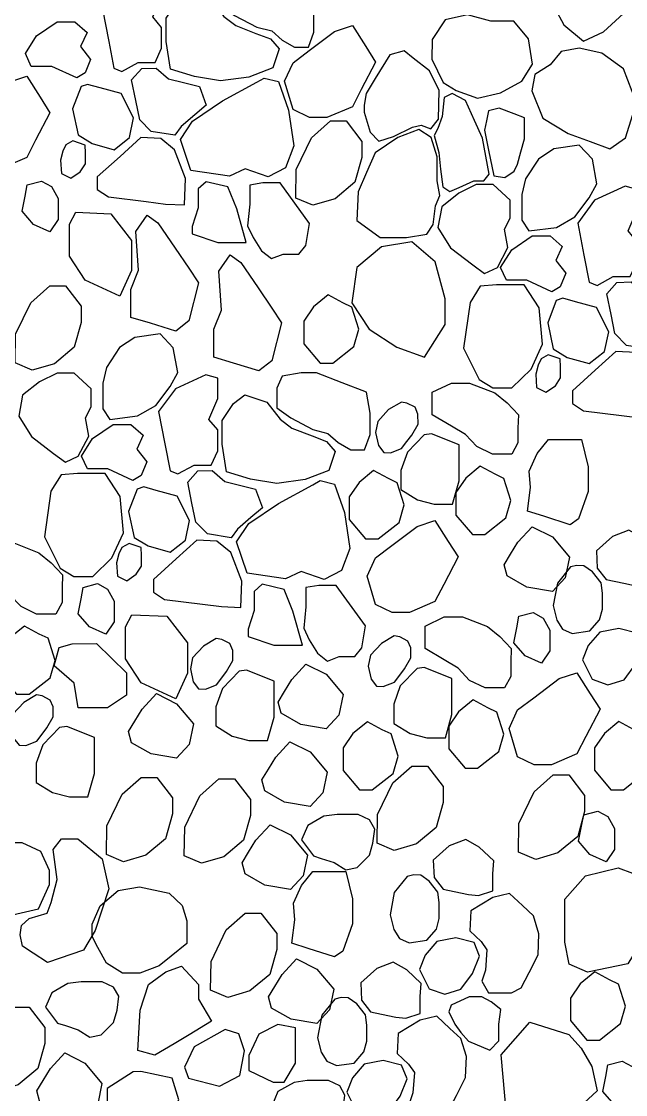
# Model space of a CAD drawing. Header units: millimetres. Extents: x -251401 to 377140, y -30451 to 275830.
# Drawn here: x 335906 to 337235, y -574 to 1785 of the extents above; entities that cross this region are included whole.
import ezdxf

# ---------------------------------------------------------------- set-up
doc = ezdxf.new("R2010")
doc.units = ezdxf.units.MM
doc.layers.add('0-S8', color=8, linetype='Continuous')
doc.layers.add('A-WALL', color=4, linetype='Continuous')

# ---------------------------------------------------------------- blocks, each defined once
blk = doc.blocks.new('H24H24H24')
at = {"layer": '0-S8', "color": 8}
for points in [[(3801.8, 4717.7), (3844.8, 4682.1), (3889.2, 4702.4), (3932.7, 4742.8), (3932.7, 4808.5), (3914.9, 4863.3), (3869.4, 4902.7), (3803.8, 4902.7), (3776.6, 4882), (3768.2, 4843), (3778.6, 4801.1), (3790.9, 4773.4), (3782, 4754.2)], [(3058.7, 4830.9), (3047.2, 4804), (3047.2, 4761.2), (3077.7, 4738.7), (3126.7, 4713.1), (3159.4, 4704.7), (3181.9, 4684.4), (3209.7, 4668.5), (3240.2, 4668.5), (3252.1, 4702), (3252.1, 4749.3), (3244.6, 4795.2), (3191.2, 4815.9), (3134.5, 4837.9), (3101.1, 4837.9)], [(2829.8, 4615.5), (2865.2, 4635), (2902.7, 4635), (2917.2, 4666.6), (2917.2, 4712.3), (2897.9, 4735.6), (2917.7, 4781.4), (2917.7, 4826), (2891.3, 4833.6), (2824.3, 4802.7), (2787.3, 4752.5), (2801, 4681.5), (2812.4, 4622.5)], [(2976.6, 4789.3), (3025.1, 4773.4), (3054.3, 4736.3), (3080, 4716.3), (3124.6, 4699.1), (3156.8, 4686.8), (3175.5, 4664.8), (3161.8, 4623.1), (3109.2, 4603.1), (3046.9, 4594.6), (2989.1, 4604.3), (2936.5, 4620.3), (2926.8, 4681.4), (2926.8, 4732.8), (2952, 4770.5)], [(2730.4, 4601.3), (2675.6, 4626.6), (2630.4, 4626.6), (2617.7, 4655), (2642.1, 4693.6), (2687.2, 4724.5), (2726.3, 4724.5), (2753.2, 4701.2), (2738.9, 4670.2), (2761, 4642), (2748.9, 4612.4)], [(3536.5, 4591.3), (3564.6, 4573.6), (3611.9, 4556.4), (3662.6, 4568.4), (3709, 4594.2), (3732.6, 4631.1), (3723.7, 4687), (3692.1, 4726.3), (3641.1, 4726.3), (3590.1, 4740.2), (3540.7, 4728.6), (3512.1, 4685.4), (3511.4, 4642.2)], [(3206.2, 4531.6), (3187.7, 4594), (3206.2, 4634.5), (3241.6, 4661.2), (3297.7, 4703.3), (3336.8, 4716.5), (3366.1, 4670.1), (3387.6, 4636.2), (3356.3, 4575.8), (3336.8, 4537.9), (3280.7, 4514), (3242.4, 4514)], [(3362.5, 4541.1), (3362.7, 4525.6), (3375.6, 4482.1), (3394.5, 4462.2), (3427, 4472.3), (3469.2, 4492.8), (3488.3, 4497.7), (3509.1, 4489.2), (3526, 4510.5), (3527.9, 4573.3), (3506, 4617), (3470.6, 4644.9), (3450.4, 4660.8), (3419, 4652), (3386.6, 4599.6), (3366.7, 4567.3)], [(3731.6, 4572.9), (3755.6, 4513), (3811.2, 4479.2), (3859.7, 4461.2), (3902.8, 4445.2), (3937.7, 4469.4), (3961.2, 4546.8), (3932.8, 4621.5), (3885.4, 4655.8), (3835.2, 4666.7), (3795.9, 4659.6), (3771.9, 4630.2), (3738.1, 4608.9)], [(2489.8, 4420), (2471.3, 4482.5), (2489.8, 4523), (2525.2, 4549.6), (2581.3, 4591.8), (2620.4, 4604.9), (2649.7, 4558.6), (2671.2, 4524.6), (2640, 4464.2), (2620.4, 4426.4), (2564.3, 4402.4), (2526.1, 4402.4)], [(2873.3, 4622.1), (2904.9, 4623), (2932.5, 4599.3), (2965.1, 4591.1), (3000.1, 4582.3), (3015.3, 4541.3), (2990.2, 4519.8), (2960.4, 4494.3), (2946.5, 4475.4), (2894.5, 4483.6), (2869.1, 4509.4), (2860.5, 4551.7), (2851.2, 4597.2)], [(2958.3, 4466), (2985.3, 4506.4), (3050.8, 4550.7), (3126.3, 4591.9), (3142.7, 4600.8), (3174.4, 4593.3), (3196.3, 4530.6), (3207.7, 4451.7), (3189.6, 4403.6), (3151.1, 4383.7), (3100.6, 4401.3), (3066.4, 4385.1), (2981.7, 4397.4)], [(2740.2, 4582), (2721.3, 4533), (2733.3, 4476.2), (2764.4, 4457.2), (2812.6, 4443.4), (2846.2, 4470.1), (2855.4, 4513.4), (2828.1, 4566.6), (2782.2, 4579.3), (2754.3, 4587.1)], [(3535.4, 4361.5), (3550.7, 4351.4), (3571.3, 4360.6), (3603.7, 4375.1), (3626.1, 4375.1), (3637.2, 4389.7), (3622.5, 4468.7), (3605.4, 4507.3), (3585.8, 4551.5), (3556.4, 4566.7), (3538.7, 4557.9), (3533.8, 4516.5), (3524.9, 4490.2), (3516.4, 4474.9), (3526.8, 4437.3), (3530.3, 4400.6)], [(3647.8, 4386), (3671.6, 4382.4), (3692.3, 4396), (3699.9, 4411.5), (3707.5, 4438.8), (3715.3, 4467.1), (3715.3, 4513.5), (3692.3, 4522.2), (3659.2, 4534.6), (3635.8, 4529.2), (3631.5, 4507), (3627.5, 4486.7), (3630.4, 4471.5), (3635.7, 4442.7)], [(3213.2, 4400.1), (3246.7, 4469.7), (3288.5, 4506.6), (3323, 4506.6), (3357.6, 4461.6), (3357.6, 4426.3), (3342.3, 4371.7), (3298.9, 4335.5), (3249.9, 4321.1), (3212.1, 4337.1)], [(3346.4, 4287.5), (3398, 4250.2), (3455.8, 4250.2), (3500.6, 4257.7), (3514.3, 4278.8), (3519.4, 4320), (3528.8, 4342.7), (3522.9, 4375.2), (3522.9, 4427.8), (3510, 4470.1), (3482.9, 4487.7), (3436.7, 4470.5), (3386.9, 4436.8), (3367.7, 4393.3), (3349.1, 4351.1)], [(2694.9, 4420.2), (2696.7, 4391.1), (2717.4, 4380.8), (2738.2, 4394.9), (2749.6, 4412.5), (2749.6, 4436.3), (2749, 4453.6), (2722.2, 4463), (2706.6, 4453.9), (2700, 4440.2)], [(2871.4, 4470), (2825.9, 4428.8), (2775.7, 4383.4), (2775.7, 4355.8), (2800.1, 4339.5), (2883.4, 4329.2), (2925.6, 4324), (2967.6, 4322.3), (2969.9, 4380.1), (2945.8, 4443.1), (2915.6, 4467.8)], [(3724.8, 4264.9), (3785.6, 4272.7), (3826, 4296.1), (3857.6, 4337.4), (3874.2, 4368), (3864.4, 4422.5), (3835.7, 4453.1), (3779.8, 4445.3), (3746.2, 4422.9), (3717.5, 4379.2), (3709.2, 4345.2), (3709.2, 4288.3)], [(2652.9, 4374.5), (2674.9, 4362.5), (2689.6, 4335.8), (2689.6, 4290.2), (2671.2, 4263), (2635.1, 4279.2), (2610.4, 4308), (2616.7, 4341), (2621.5, 4366.2)], [(2984.1, 4258.5), (3040.7, 4239.1), (3103.4, 4239.1), (3082.5, 4313.6), (3063.1, 4361.9), (3015.2, 4373), (2997.5, 4357.5), (2997.5, 4315.6), (2984.3, 4274.3)], [(3118.3, 4250.6), (3136.6, 4221.2), (3158.8, 4204.3), (3184.3, 4214.1), (3219, 4214.1), (3234, 4233), (3242.5, 4281.4), (3177.8, 4370.2), (3139.9, 4370.2), (3111.1, 4365.6), (3111.1, 4323.8), (3106.2, 4276.2)], [(3627.2, 4171.4), (3655.6, 4184.1), (3678.8, 4228.6), (3671.2, 4268.6), (3683.9, 4292.8), (3683.9, 4332.3), (3646.4, 4366.7), (3609, 4366.7), (3570.5, 4348), (3533.1, 4318.1), (3524.5, 4272.1), (3552.8, 4227.6), (3601.4, 4190.1)], [(3874.8, 4145.2), (3910.2, 4164.7), (3947.7, 4164.7), (3962.2, 4196.3), (3962.2, 4241.9), (3942.9, 4265.3), (3962.7, 4311.1), (3962.7, 4355.7), (3936.3, 4363.3), (3869.3, 4332.4), (3832.3, 4282.2), (3846, 4211.2), (3857.4, 4152.1)], [(2728.3, 4305.8), (2805.4, 4302.6), (2851, 4244), (2851, 4177.8), (2824.9, 4121.4), (2748.8, 4156.6), (2714.2, 4209.3), (2714.2, 4279.8)], [(2885.5, 4299.5), (2908.7, 4282.7), (2946.6, 4226.9), (2976.7, 4182.7), (2998.5, 4150.6), (2977.2, 4066.9), (2948.7, 4044.8), (2892.9, 4061.7), (2849.6, 4074.7), (2849.7, 4136.4), (2866.6, 4178.5), (2860.3, 4263.9)], [(3775.4, 4130.9), (3720.6, 4156.3), (3675.4, 4156.3), (3662.7, 4184.7), (3687.1, 4223.2), (3732.3, 4254.2), (3771.3, 4254.2), (3798.2, 4230.8), (3783.9, 4199.8), (3806, 4171.7), (3793.9, 4142.1)], [(3495.4, 3987.5), (3540.8, 4059.1), (3540.8, 4115.3), (3519.1, 4197.1), (3467.3, 4240.5), (3400.8, 4229.7), (3346.4, 4184.3), (3335.6, 4107), (3373.9, 4048.9), (3434.7, 4009.2)], [(3068.1, 4212), (3091.3, 4195.2), (3129.2, 4139.4), (3159.2, 4095.2), (3181.1, 4063), (3159.7, 3979.4), (3131.3, 3957.3), (3075.5, 3974.1), (3032.2, 3987.2), (3032.3, 4048.9), (3049.1, 4091), (3042.8, 4176.4)], [(3918.3, 4151.8), (3949.9, 4152.6), (3977.5, 4129), (4010.1, 4120.8), (4045.1, 4111.9), (4060.3, 4071), (4035.2, 4049.5), (4005.5, 4024), (3991.5, 4005.1), (3939.5, 4013.3), (3914.1, 4039.1), (3905.5, 4081.4), (3896.2, 4126.9)], [(2595.9, 4037.6), (2629.4, 4107.1), (2671.1, 4144.1), (2705.7, 4144.1), (2740.3, 4099.1), (2740.3, 4063.7), (2725, 4009.1), (2681.6, 3973), (2632.6, 3958.5), (2594.8, 3974.6)], [(3617.9, 4143.2), (3595.5, 4107.4), (3580.9, 4007.3), (3615.5, 3938.2), (3645.9, 3920), (3687.7, 3920), (3729.6, 3961.2), (3755.1, 4015.8), (3747.8, 4095.9), (3714.4, 4146.2), (3653.7, 4146.2)], [(3283.3, 4124), (3251.4, 4098), (3229.7, 4066.5), (3229.7, 4016.9), (3265.9, 3974.3), (3293.4, 3974.3), (3339.8, 4010.4), (3350.6, 4048.8), (3335.4, 4097.3), (3315.9, 4106.7)], [(3785.2, 4111.7), (3766.3, 4062.6), (3778.4, 4005.8), (3809.4, 3986.9), (3857.6, 3973.1), (3891.2, 3999.8), (3900.4, 4043.1), (3873.2, 4096.3), (3827.2, 4109), (3799.3, 4116.7)], [(2803.1, 3850.3), (2863.9, 3858.1), (2904.3, 3881.4), (2935.9, 3922.7), (2952.5, 3953.3), (2942.8, 4007.8), (2914.1, 4038.4), (2858.1, 4030.7), (2824.5, 4008.3), (2795.8, 3964.5), (2787.6, 3930.5), (2787.6, 3873.6)], [(3739.9, 3949.9), (3741.7, 3920.8), (3762.4, 3910.5), (3783.2, 3924.6), (3794.6, 3942.2), (3794.6, 3966), (3794, 3983.3), (3767.2, 3992.7), (3751.6, 3983.6), (3745.1, 3969.9)], [(3916.4, 3999.7), (3870.9, 3958.5), (3820.7, 3913.1), (3820.7, 3885.5), (3845.1, 3869.2), (3928.4, 3858.9), (3970.6, 3853.7), (4012.6, 3852), (4014.9, 3909.8), (3990.8, 3972.7), (3960.6, 3997.5)], [(2705.5, 3756.8), (2733.9, 3769.4), (2757.2, 3813.9), (2749.6, 3853.9), (2762.2, 3878.2), (2762.2, 3917.6), (2724.8, 3952), (2687.3, 3952), (2648.9, 3933.3), (2611.4, 3903.5), (2602.8, 3857.4), (2631.1, 3812.9), (2679.7, 3775.5)], [(2953.1, 3730.5), (2988.5, 3750), (3026.1, 3750), (3040.6, 3781.6), (3040.6, 3827.3), (3021.3, 3850.6), (3041, 3896.4), (3041, 3941.1), (3014.7, 3948.7), (2947.7, 3917.7), (2910.6, 3867.5), (2924.3, 3796.5), (2935.7, 3737.5)], [(3182, 3945.9), (3170.5, 3919), (3170.5, 3876.2), (3201, 3853.7), (3250, 3828.1), (3282.7, 3819.7), (3305.2, 3799.4), (3333.1, 3783.5), (3363.5, 3783.5), (3375.5, 3817), (3375.5, 3864.3), (3368, 3910.2), (3314.5, 3930.9), (3257.8, 3952.9), (3224.4, 3952.9)], [(3554.7, 3929.9), (3594.5, 3930.5), (3649.7, 3908.8), (3677, 3886.7), (3702, 3860.5), (3700.9, 3831.5), (3700.9, 3799.1), (3687.2, 3774.1), (3644.6, 3774.1), (3610.4, 3790.6), (3585.4, 3817.3), (3554.7, 3835.5), (3512.4, 3860.5), (3512.4, 3887.8), (3512.4, 3910)], [(3100, 3904.3), (3148.5, 3888.4), (3177.7, 3851.3), (3203.4, 3831.3), (3248, 3814.1), (3280.1, 3801.8), (3298.9, 3779.9), (3285.1, 3738.1), (3232.5, 3718.2), (3170.2, 3709.6), (3112.5, 3719.3), (3059.9, 3735.3), (3050.2, 3796.4), (3050.2, 3847.8), (3075.3, 3885.6)], [(3444.6, 3888.6), (3416.2, 3871.9), (3392.3, 3846), (3387.5, 3821.6), (3393.9, 3793.3), (3405.9, 3777.8), (3420.6, 3777), (3445, 3786.6), (3456.5, 3801.7), (3467.3, 3815.7), (3481.3, 3840), (3480.9, 3861.9), (3474.5, 3877.1), (3456.5, 3886.2)], [(2853.7, 3716.3), (2798.9, 3741.6), (2753.8, 3741.6), (2741.1, 3770), (2765.4, 3808.6), (2810.6, 3839.5), (2849.7, 3839.5), (2876.6, 3816.2), (2862.3, 3785.2), (2884.4, 3757), (2872.3, 3727.4)], [(3494.9, 3816.9), (3457.9, 3778.5), (3443.5, 3738), (3443.5, 3696.1), (3479.7, 3673.6), (3516.6, 3664.2), (3557.1, 3664.2), (3571.6, 3715.6), (3571.6, 3765.5), (3571.6, 3794.5), (3510.8, 3819.1)], [(3728.4, 3700.5), (3725.5, 3737), (3743.4, 3775.7), (3767.8, 3806.5), (3795, 3806.5), (3840.9, 3806.5), (3855.2, 3746.3), (3855.2, 3691.9), (3833.7, 3631.7), (3815.8, 3618.8), (3757.7, 3637.4), (3722, 3648.9)], [(2696.3, 3728.5), (2673.8, 3692.7), (2659.3, 3592.6), (2693.8, 3523.5), (2724.2, 3505.3), (2766.1, 3505.3), (2807.9, 3546.5), (2833.4, 3601.1), (2826.2, 3681.2), (2792.8, 3731.5), (2732.1, 3731.5)], [(2996.7, 3737.1), (3028.3, 3738), (3055.9, 3714.3), (3088.5, 3706.1), (3123.5, 3697.3), (3138.7, 3656.3), (3113.6, 3634.8), (3083.8, 3609.3), (3069.8, 3590.4), (3017.9, 3598.7), (2992.4, 3624.4), (2983.8, 3666.7), (2974.6, 3712.2)], [(3383.2, 3737.8), (3351.3, 3711.8), (3329.6, 3680.3), (3329.6, 3630.8), (3365.8, 3588.1), (3393.3, 3588.1), (3439.7, 3624.2), (3450.5, 3662.6), (3435.3, 3711.1), (3415.8, 3720.5)], [(3618, 3747.4), (3586.1, 3721.4), (3564.4, 3689.9), (3564.4, 3640.3), (3600.6, 3597.6), (3628.1, 3597.6), (3674.4, 3633.8), (3685.3, 3672.2), (3670.1, 3720.7), (3650.5, 3730.1)], [(3081.6, 3581), (3108.6, 3621.5), (3174.1, 3665.7), (3249.7, 3706.9), (3266.1, 3715.9), (3297.7, 3708.4), (3319.6, 3645.6), (3331, 3566.7), (3313, 3518.6), (3274.4, 3498.7), (3224, 3516.3), (3189.7, 3500.1), (3105, 3512.5)], [(2863.6, 3697.1), (2844.6, 3648), (2856.7, 3591.2), (2887.7, 3572.2), (2935.9, 3558.5), (2969.5, 3585.1), (2978.7, 3628.4), (2951.5, 3681.6), (2905.5, 3694.3), (2877.7, 3702.1)], [(3387.7, 3443.5), (3369.1, 3506), (3387.7, 3546.5), (3423.1, 3573.2), (3479.1, 3615.3), (3518.3, 3628.5), (3547.6, 3582.1), (3569, 3548.2), (3537.8, 3487.8), (3518.3, 3449.9), (3462.1, 3426), (3423.9, 3426)], [(3732.1, 3614.5), (3776.7, 3592.2), (3814.1, 3547.7), (3804.5, 3502.4), (3776.7, 3472.2), (3720.5, 3481.8), (3677.3, 3506.6), (3670.6, 3530.9), (3684.7, 3554.1), (3700.9, 3580.6)], [(3908.7, 3593.3), (3873.2, 3561.7), (3875.1, 3523.7), (3894.8, 3498.4), (3933.4, 3490.2), (3950.7, 3486.5), (3972.6, 3484.5), (4004.3, 3494.6), (4004.3, 3532), (4006.2, 3560.4), (3974.5, 3590.2), (3944.8, 3607.3)], [(2552.1, 3578.5), (2591.9, 3579), (2647.1, 3557.4), (2674.4, 3535.2), (2699.5, 3509.1), (2698.3, 3480.1), (2698.3, 3447.7), (2684.7, 3422.6), (2642, 3422.6), (2607.9, 3439.1), (2582.8, 3465.9), (2552.1, 3484.1), (2509.9, 3509.1), (2509.9, 3536.4), (2509.9, 3558.6)], [(2818.2, 3535.2), (2820.1, 3506.1), (2840.7, 3495.8), (2861.5, 3509.9), (2873, 3527.5), (2873, 3551.3), (2872.3, 3568.6), (2845.6, 3578), (2829.9, 3568.9), (2823.4, 3555.2)], [(2994.7, 3585), (2949.2, 3543.8), (2899.1, 3498.4), (2899.1, 3470.8), (2923.4, 3454.5), (3006.8, 3444.2), (3049, 3439), (3091, 3437.3), (3093.3, 3495.1), (3069.1, 3558.1), (3038.9, 3582.8)], [(3816.2, 3526.1), (3787.5, 3490.7), (3778.6, 3441.3), (3786.4, 3409.3), (3798.8, 3389.6), (3820.1, 3380.1), (3858.9, 3385.7), (3880.3, 3409.8), (3886.5, 3433.4), (3886.5, 3468.8), (3883.7, 3491.3), (3864.5, 3515.4), (3846, 3528.9), (3830.3, 3529.5)], [(2776.2, 3489.5), (2798.2, 3477.5), (2812.9, 3450.8), (2812.9, 3405.2), (2794.6, 3378), (2758.4, 3394.2), (2733.8, 3423), (2740.1, 3456), (2744.9, 3481.2)], [(3107.4, 3373.5), (3164.1, 3354.1), (3226.7, 3354.1), (3205.8, 3428.6), (3186.4, 3476.9), (3138.5, 3488), (3120.9, 3472.5), (3120.9, 3430.6), (3107.6, 3389.4)], [(3241.6, 3365.7), (3259.9, 3336.3), (3282.2, 3319.3), (3307.7, 3329.1), (3342.3, 3329.1), (3357.3, 3348), (3365.8, 3396.4), (3301.1, 3485.2), (3263.2, 3485.2), (3234.4, 3480.6), (3234.4, 3438.8), (3229.6, 3391.3)], [(2851.7, 3420.8), (2928.7, 3417.6), (2974.3, 3359), (2974.3, 3292.8), (2948.3, 3236.4), (2872.2, 3271.6), (2837.6, 3324.3), (2837.6, 3394.8)], [(3734.5, 3425.9), (3756.5, 3413.8), (3771.1, 3387.1), (3771.1, 3341.6), (3752.8, 3314.3), (3716.6, 3330.6), (3692, 3359.4), (3698.3, 3392.4), (3703.1, 3417.6)], [(3538.8, 3416.1), (3578.6, 3416.7), (3633.8, 3395.1), (3661.1, 3372.9), (3686.2, 3346.8), (3685, 3317.8), (3685, 3285.3), (3671.4, 3260.3), (3628.7, 3260.3), (3594.5, 3276.8), (3569.5, 3303.5), (3538.8, 3321.7), (3496.5, 3346.8), (3496.5, 3374.1), (3496.5, 3396.2)], [(2615.4, 3396), (2583.5, 3370), (2561.8, 3338.5), (2561.8, 3288.9), (2598, 3246.2), (2625.5, 3246.2), (2671.9, 3282.4), (2682.7, 3320.8), (2667.5, 3369.2), (2648, 3378.6)], [(3428.7, 3374.9), (3400.4, 3358.1), (3376.4, 3332.2), (3371.6, 3307.9), (3378, 3279.6), (3390, 3264.1), (3404.7, 3263.3), (3429.1, 3272.8), (3440.7, 3288), (3451.4, 3301.9), (3465.4, 3326.2), (3465, 3348.2), (3458.6, 3363.3), (3440.7, 3372.5)], [(3922.9, 3391), (3881, 3382.9), (3855.2, 3353.2), (3843.1, 3321.8), (3864.1, 3279.1), (3898.7, 3267), (3934.2, 3278.3), (3959.9, 3312.9), (3975.3, 3350.7), (3963.2, 3380.5)], [(2773.9, 3357.6), (2840.2, 3293.3), (2840.2, 3244.6), (2798.2, 3216.3), (2733.9, 3216.3), (2725, 3270.5), (2681.1, 3308.9), (2692.1, 3349.3), (2720.2, 3356.8)], [(3037.3, 3369), (3009, 3352.3), (2985, 3326.4), (2980.3, 3302.1), (2986.6, 3273.8), (2998.6, 3258.2), (3013.4, 3257.4), (3037.7, 3267), (3049.3, 3282.1), (3060, 3296.1), (3074, 3320.4), (3073.6, 3342.3), (3067.2, 3357.5), (3049.3, 3366.7)], [(3234.6, 3312.7), (3279.2, 3290.4), (3316.6, 3245.9), (3307, 3200.6), (3279.2, 3170.4), (3223, 3180.1), (3179.8, 3204.8), (3173.1, 3229.2), (3187.2, 3252.3), (3203.4, 3278.8)], [(3479, 3303.2), (3442.1, 3264.8), (3427.6, 3224.3), (3427.6, 3182.3), (3463.8, 3159.9), (3500.7, 3150.5), (3541.3, 3150.5), (3555.7, 3201.9), (3555.7, 3251.8), (3555.7, 3280.7), (3494.9, 3305.3)], [(3087.6, 3297.3), (3050.7, 3259), (3036.2, 3218.4), (3036.2, 3176.5), (3072.4, 3154), (3109.3, 3144.6), (3149.9, 3144.6), (3164.4, 3196), (3164.4, 3245.9), (3164.4, 3274.9), (3103.5, 3299.5)], [(3700, 3108.8), (3681.5, 3171.3), (3700, 3211.8), (3735.4, 3238.4), (3791.5, 3280.6), (3830.6, 3293.7), (3859.9, 3247.4), (3881.3, 3213.5), (3850.1, 3153.1), (3830.6, 3115.2), (3774.5, 3091.3), (3736.2, 3091.3)], [(2642.2, 3245.1), (2613.9, 3228.3), (2589.9, 3202.4), (2585.2, 3178.1), (2591.5, 3149.8), (2603.5, 3134.3), (2618.3, 3133.5), (2642.6, 3143), (2654.2, 3158.2), (2664.9, 3172.1), (2678.9, 3196.4), (2678.5, 3218.4), (2672.1, 3233.5), (2654.2, 3242.7)], [(2905.6, 3247.7), (2950.2, 3225.4), (2987.6, 3180.9), (2978, 3135.6), (2950.2, 3105.4), (2894, 3115.1), (2850.7, 3139.8), (2844, 3164.1), (2858.2, 3187.3), (2874.3, 3213.8)], [(3602.1, 3233.7), (3570.2, 3207.6), (3548.5, 3176.2), (3548.5, 3126.6), (3584.7, 3083.9), (3612.2, 3083.9), (3658.6, 3120.1), (3669.4, 3158.4), (3654.2, 3206.9), (3634.7, 3216.3)], [(3369.8, 3185.8), (3337.9, 3159.8), (3316.2, 3128.3), (3316.2, 3078.7), (3352.4, 3036), (3379.9, 3036), (3426.3, 3072.2), (3437.1, 3110.5), (3421.9, 3159), (3402.4, 3168.4)], [(3922.7, 3186.2), (3890.8, 3160.2), (3869.1, 3128.7), (3869.1, 3079.1), (3905.3, 3036.4), (3932.8, 3036.4), (3979.1, 3072.6), (3990, 3111), (3974.8, 3159.4), (3955.2, 3168.9)], [(2692.5, 3173.4), (2655.6, 3135), (2641.1, 3094.5), (2641.1, 3052.5), (2677.3, 3030.1), (2714.2, 3020.7), (2754.8, 3020.7), (2769.3, 3072.1), (2769.3, 3122), (2769.3, 3150.9), (2708.4, 3175.5)], [(3199.3, 3141.8), (3243.9, 3119.6), (3281.3, 3075), (3271.7, 3029.7), (3243.9, 2999.5), (3187.7, 3009.2), (3144.4, 3033.9), (3137.8, 3058.3), (3151.9, 3081.5), (3168.1, 3107.9)], [(3392, 2982), (3425.5, 3051.5), (3467.3, 3088.4), (3501.8, 3088.4), (3536.4, 3043.4), (3536.4, 3008.1), (3521.1, 2953.5), (3477.7, 2917.3), (3428.7, 2902.9), (3390.9, 2919)], [(3703, 2962.3), (3736.5, 3031.8), (3778.3, 3068.8), (3812.9, 3068.8), (3847.4, 3023.8), (3847.4, 2988.5), (3832.2, 2933.8), (3788.8, 2897.7), (3739.8, 2883.2), (3702, 2899.3)], [(2796.6, 2957), (2830.1, 3026.5), (2871.9, 3063.4), (2906.5, 3063.4), (2941, 3018.4), (2941, 2983.1), (2925.8, 2928.5), (2882.4, 2892.3), (2833.3, 2877.9), (2795.6, 2893.9)], [(2967.9, 2953.7), (3001.4, 3023.2), (3043.2, 3060.1), (3077.7, 3060.1), (3112.3, 3015.1), (3112.3, 2979.8), (3097, 2925.2), (3053.6, 2889.1), (3004.6, 2874.6), (2966.8, 2890.7)], [(3274, 2977.9), (3238.4, 2957.7), (3224.9, 2925.9), (3250.9, 2891.2), (3268.3, 2885.5), (3296.3, 2876.1), (3322.2, 2860.4), (3347.3, 2865.3), (3374.2, 2892.2), (3382, 2919.2), (3385.8, 2950), (3374.2, 2970.2), (3349.2, 2981.8), (3302.9, 2981.8)], [(3876.7, 2989.6), (3898.7, 2977.6), (3913.4, 2950.9), (3913.4, 2905.3), (3895.1, 2878.1), (3858.9, 2894.3), (3834.3, 2923.1), (3840.6, 2956.1), (3845.4, 2981.3)], [(3155.9, 2959.3), (3200.4, 2937), (3237.8, 2892.5), (3228.3, 2847.1), (3200.4, 2816.9), (3144.2, 2826.6), (3101, 2851.3), (3094.3, 2875.7), (3108.5, 2898.9), (3124.6, 2925.3)], [(2605.7, 2717.6), (2609.2, 2738.1), (2625.5, 2753), (2665.3, 2764.7), (2674.2, 2788.5), (2687.1, 2838.9), (2678.5, 2904.7), (2697.3, 2928.5), (2733, 2928.5), (2786.4, 2884.8), (2801.2, 2818.5), (2771.1, 2727.2), (2745, 2683.5), (2666.1, 2656.2), (2634.8, 2676.7), (2611.1, 2692.2)], [(3549.9, 2913.1), (3514.5, 2881.4), (3516.4, 2843.4), (3536, 2818.1), (3574.6, 2809.9), (3592, 2806.2), (3613.9, 2804.2), (3645.6, 2814.3), (3645.6, 2851.7), (3647.5, 2880.1), (3615.8, 2909.9), (3586, 2927)], [(2512.1, 2909.3), (2466.7, 2886.9), (2466.7, 2841.6), (2477.5, 2781.8), (2542.3, 2758.8), (2579.8, 2758.8), (2646.1, 2774.6), (2670.6, 2827.9), (2670.6, 2858.9), (2651.8, 2900.6), (2610.8, 2919.3), (2581.9, 2919.3)], [(3210, 2750.4), (3207.1, 2787), (3225.1, 2825.7), (3249.4, 2856.5), (3276.7, 2856.5), (3322.6, 2856.5), (3336.9, 2796.3), (3336.9, 2741.8), (3315.4, 2681.7), (3297.5, 2668.8), (3239.4, 2687.4), (3203.6, 2698.9)], [(3953, 2852.6), (3985.2, 2805.1), (3960.7, 2730.7), (3960.7, 2683.7), (3942.2, 2653.9), (3853.9, 2635.4), (3813.4, 2652.7), (3803.8, 2700.9), (3803.8, 2795.7), (3849.1, 2847), (3921.3, 2864.8)], [(3457.5, 2845.8), (3428.8, 2810.4), (3419.8, 2761), (3427.7, 2729), (3440, 2709.3), (3461.4, 2699.8), (3500.2, 2705.4), (3521.5, 2729.5), (3527.7, 2753.1), (3527.7, 2788.5), (3524.9, 2811), (3505.8, 2835.1), (3487.3, 2848.6), (3471.5, 2849.2)], [(2781.8, 2781.3), (2821.8, 2814.7), (2868.7, 2822.6), (2933.7, 2808.9), (2962.6, 2781.5), (2972.7, 2748.3), (2972.7, 2698.5), (2938.1, 2670.3), (2912.1, 2649.2), (2869.5, 2632.8), (2831.2, 2632.8), (2795.8, 2655.2), (2777, 2689.8), (2764.2, 2713.5), (2764.2, 2741.1)], [(3645.5, 2799.3), (3597.2, 2770.3), (3594.8, 2726), (3619.7, 2702.7), (3632.6, 2684.1), (3629.4, 2639.9), (3621.3, 2615.7), (3635.8, 2589.9), (3657.6, 2589.9), (3686.6, 2589.9), (3707.6, 2601.2), (3725.3, 2634.2), (3745.4, 2673.7), (3747, 2719.6), (3735, 2759), (3710.8, 2781.6), (3682.2, 2808.2)], [(3025.8, 2658.9), (3059.3, 2728.4), (3101.1, 2765.3), (3135.6, 2765.3), (3170.2, 2720.3), (3170.2, 2685), (3154.9, 2630.4), (3111.5, 2594.2), (3062.5, 2579.8), (3024.7, 2595.8)], [(3564.1, 2710.7), (3522.2, 2702.7), (3496.5, 2672.9), (3484.4, 2641.5), (3505.3, 2598.8), (3540, 2586.7), (3575.4, 2598), (3601.2, 2632.6), (3616.5, 2670.5), (3604.4, 2700.2)], [(2864.7, 2463.2), (2870.3, 2551.5), (2888, 2608.5), (2926.6, 2635.8), (2961.1, 2648.7), (2998.1, 2608.5), (2998.1, 2575.6), (3027, 2527.4), (2977.7, 2497.8), (2944.8, 2478), (2902.4, 2452.6)], [(3213.8, 2664.4), (3258.3, 2642.2), (3295.7, 2597.6), (3286.2, 2552.3), (3258.3, 2522.1), (3202.1, 2531.8), (3158.9, 2556.5), (3152.2, 2580.9), (3166.4, 2604.1), (3182.5, 2630.5)], [(3390.3, 2643.3), (3354.9, 2611.6), (3356.8, 2573.7), (3376.4, 2548.4), (3415, 2540.1), (3432.4, 2536.4), (3454.3, 2534.4), (3486, 2544.6), (3486, 2581.9), (3487.9, 2610.4), (3456.2, 2640.1), (3426.4, 2657.2)], [(3869.7, 2635.8), (3837.9, 2609.8), (3816.1, 2578.3), (3816.1, 2528.7), (3852.3, 2486), (3879.9, 2486), (3926.2, 2522.2), (3937.1, 2560.6), (3921.9, 2609), (3902.3, 2618.4)], [(2711.2, 2610.1), (2675.5, 2589.9), (2662, 2558.1), (2688, 2523.5), (2705.4, 2517.7), (2733.4, 2508.4), (2759.3, 2492.7), (2784.4, 2497.5), (2811.4, 2524.4), (2819.1, 2551.4), (2822.9, 2582.2), (2811.4, 2602.4), (2786.3, 2614), (2740.1, 2614)], [(3297.9, 2576), (3269.2, 2540.7), (3260.2, 2491.2), (3268.1, 2459.2), (3280.4, 2439.5), (3301.8, 2430), (3340.6, 2435.6), (3361.9, 2459.8), (3368.1, 2483.4), (3368.1, 2518.7), (3365.3, 2541.2), (3346.2, 2565.4), (3327.7, 2578.8), (3311.9, 2579.4)], [(3639.3, 2464.1), (3658.4, 2484.4), (3658.4, 2521.3), (3662.9, 2553.1), (3641.9, 2570.3), (3621.4, 2581.2), (3593.7, 2581.2), (3553.9, 2562.4), (3549, 2548.1), (3562, 2521.3), (3574.9, 2502.5), (3592.4, 2483.7)], [(2516, 2452.1), (2549.5, 2521.6), (2591.3, 2558.5), (2625.9, 2558.5), (2660.4, 2513.5), (2660.4, 2478.2), (2645.2, 2423.6), (2601.8, 2387.4), (2552.7, 2373), (2515, 2389)], [(3485.9, 2529.5), (3437.6, 2500.5), (3435.2, 2456.2), (3460.1, 2432.9), (3473, 2414.4), (3469.8, 2370.1), (3461.7, 2345.9), (3476.3, 2320.2), (3498, 2320.2), (3527, 2320.2), (3548, 2331.4), (3565.7, 2364.4), (3585.8, 2403.9), (3587.4, 2449.8), (3575.4, 2489.3), (3551.2, 2511.8), (3522.6, 2538.4)], [(3675.3, 2322.3), (3664.1, 2453.4), (3727.3, 2525.2), (3812.7, 2498), (3839.9, 2468.3), (3863.1, 2428.2), (3875.3, 2374.3), (3826.6, 2329.9), (3729.2, 2316)], [(3057, 2509.3), (2989, 2471.5), (2967.5, 2426.1), (2976.4, 2402.2), (3044.5, 2384.6), (3089.1, 2407.9), (3099.2, 2462.7), (3087.2, 2499.8)], [(3172.9, 2520), (3130.7, 2499.2), (3108.7, 2452), (3108.7, 2419.2), (3162.8, 2393.4), (3186.8, 2393.4), (3211.4, 2435.6), (3211.4, 2483.4), (3211.4, 2513)], [(2704, 2457.6), (2748.6, 2435.4), (2786, 2390.8), (2776.5, 2345.5), (2748.6, 2315.3), (2692.4, 2325), (2649.2, 2349.7), (2642.5, 2374.1), (2656.6, 2397.2), (2672.8, 2423.7)], [(3404.5, 2440.9), (3362.6, 2432.9), (3336.9, 2403.1), (3324.8, 2371.7), (3345.7, 2329), (3380.4, 2316.9), (3415.8, 2328.2), (3441.6, 2362.8), (3456.9, 2400.7), (3444.8, 2430.5)], [(3930, 2439.7), (3952, 2427.7), (3966.7, 2401), (3966.7, 2355.4), (3948.3, 2328.2), (3912.2, 2344.4), (3887.5, 2373.2), (3893.8, 2406.2), (3898.6, 2431.4)], [(2854.5, 2416), (2797.5, 2379.7), (2797.5, 2322.7), (2855.5, 2254), (2880.9, 2247.5), (2925.2, 2296.5), (2954.9, 2354.5), (2940.3, 2402.1), (2871.3, 2416.6)], [(3208.6, 2392.9), (3173, 2372.7), (3159.5, 2340.9), (3185.5, 2306.3), (3202.9, 2300.5), (3230.9, 2291.2), (3256.8, 2275.5), (3281.9, 2280.3), (3308.9, 2307.2), (3316.6, 2334.2), (3320.4, 2365), (3308.9, 2385.2), (3283.8, 2396.8), (3237.6, 2396.8)]]:
    blk.add_lwpolyline(points, close=True, dxfattribs=at)

msp = doc.modelspace()

# ---------------------------------------------------------------- hatches: boundary and pattern name
at = {"layer": '0-S8'}
h = msp.add_hatch(dxfattribs=at)
h.set_pattern_fill('GOST_WOOD', color=8, scale=10, angle=350)
h.set_pattern_definition([(80, (284596.21, -5e-13), (59.088465, -10.41889), [100, -20]), (80, (284612.43, -23.17), (59.088465, -10.41889), [60, -15, 30, -15]), (80, (284626.92, -56.186), (59.088465, -10.41889), [100, -20])])
edge = h.paths.add_edge_path()
edge.add_line((333055.453, 204.638), (333297.5, 391.674))
edge.add_line((333297.5, 391.674), (333297.5, 159.856))
edge.add_line((333297.5, 159.856), (333070.74, 159.856))
edge.add_arc((333070.74, 184.856), 25, 127.69424, 270, ccw=False)
edge = h.paths.add_edge_path()
edge.add_line((339539.547, 204.638), (339297.5, 391.674))
edge.add_line((339297.5, 391.674), (339297.5, 159.856))
edge.add_line((339297.5, 159.856), (339524.26, 159.856))
edge.add_arc((339524.26, 184.856), 25, 270, 412.30576)

# ---------------------------------------------------------------- block references
at = {"layer": 'A-WALL'}
msp.add_blockref('H24H24H24', (333297.5, -2940.144), dxfattribs=at)

doc.saveas('drawing.dxf')
